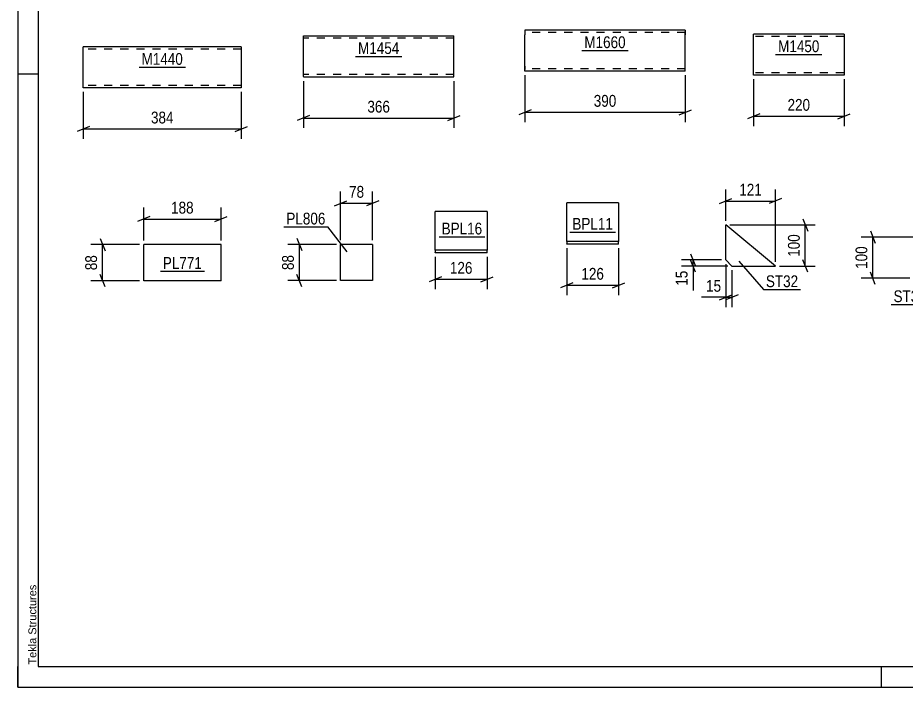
# Model space of a CAD drawing. Header units: millimetres. Extents: x 0 to 420, y 0 to 297.
# Drawn here: x 0 to 216, y 0 to 162.7 of the extents above; entities that cross this region are included whole.
import ezdxf

# ---------------------------------------------------------------- set-up
doc = ezdxf.new("R2010")
doc.units = ezdxf.units.MM
doc.linetypes.add('DXK_LINE_DOT2', pattern=[3.9198, 1.9599, -1.9599])
doc.styles.add('Arial', font='ARIAL.TTF', dxfattribs={"height": 0.2})
doc.styles.add('Arial Narrow', font='ARIALN.TTF', dxfattribs={"height": 0.2})

# ---------------------------------------------------------------- blocks, each defined once
blk = doc.blocks.new('Unknown-814761063-1133')
at = {"color": 5, "linetype": 'Continuous'}
for p, q in [((0, 297), (0, 0)), ((5, 292), (5, 5)), ((5, 149), (0, 149)), ((0, 0), (0, 5)), ((5, 5), (415, 5)), ((210, 0), (210, 5)), ((0, 0), (420, 0))]:
    blk.add_line(p, q, dxfattribs=at)
at = {"color": 174, "linetype": 'Continuous', "style": 'Arial'}
blk.add_text('Tekla Structures', height=1.9102, rotation=90, dxfattribs=at).set_placement((4.5, 5.5))
blk = doc.blocks.new('Part-814761063-9938 - 9937')
at = {"color": 2, "linetype": 'Continuous'}
for p, q in [((172.15, 103.88), (172.15, 112.38)), ((184.24, 102.38), (172.15, 112.38)), ((173.65, 102.38), (172.15, 103.88)), ((173.65, 102.38), (184.24, 102.38))]:
    blk.add_line(p, q, dxfattribs=at)
blk = doc.blocks.new('Part-814761063-10045 - 10044')
at = {"color": 2, "linetype": 'Continuous'}
for p, q in [((54.33, 155.71), (15.93, 155.71)), ((15.93, 145.81), (15.93, 155.71)), ((54.33, 155.71), (54.33, 145.71)), ((15.93, 145.71), (15.93, 145.81)), ((54.33, 145.71), (15.93, 145.71))]:
    blk.add_line(p, q, dxfattribs=at)
at = {"color": 7, "linetype": 'DXK_LINE_DOT2'}
for p, q in [((54.33, 155.11), (15.93, 155.11)), ((15.93, 146.31), (15.93, 146.36)), ((54.33, 146.31), (15.93, 146.31)), ((54.33, 146.31), (54.33, 146.36))]:
    blk.add_line(p, q, dxfattribs=at)
blk = doc.blocks.new('Part-814761063-10056 - 10055')
at = {"color": 2, "linetype": 'Continuous'}
for p, q in [((200.92, 158.79), (178.92, 158.79)), ((178.92, 148.88), (178.92, 158.79)), ((200.92, 158.79), (200.92, 148.79)), ((178.92, 148.79), (178.92, 148.88)), ((200.92, 148.79), (178.92, 148.79))]:
    blk.add_line(p, q, dxfattribs=at)
at = {"color": 7, "linetype": 'DXK_LINE_DOT2'}
for p, q in [((200.92, 158.19), (178.92, 158.19)), ((178.92, 149.39), (178.92, 149.43)), ((200.92, 149.39), (178.92, 149.39)), ((200.92, 149.39), (200.92, 149.43))]:
    blk.add_line(p, q, dxfattribs=at)
blk = doc.blocks.new('Part-814761063-10076 - 10075')
at = {"color": 2, "linetype": 'Continuous'}
for p, q in [((69.47, 148.44), (69.47, 158.35)), ((69.47, 158.35), (106.06, 158.35)), ((106.06, 148.35), (106.06, 158.35)), ((69.47, 148.44), (69.47, 148.35)), ((69.47, 148.35), (106.06, 148.35))]:
    blk.add_line(p, q, dxfattribs=at)
at = {"color": 7, "linetype": 'DXK_LINE_DOT2'}
for p, q in [((106.06, 157.75), (69.47, 157.75)), ((69.47, 148.95), (69.47, 148.99)), ((106.06, 148.95), (69.47, 148.95)), ((106.06, 148.95), (106.06, 148.99))]:
    blk.add_line(p, q, dxfattribs=at)
blk = doc.blocks.new('Part-814761063-10125 - 10124')
at = {"color": 2, "linetype": 'Continuous'}
for p, q in [((49.43, 107.61), (30.62, 107.61)), ((30.62, 98.81), (30.62, 107.61)), ((49.43, 98.81), (49.43, 107.61)), ((49.43, 98.81), (30.62, 98.81))]:
    blk.add_line(p, q, dxfattribs=at)
blk = doc.blocks.new('Part-814761063-10132 - 10131')
at = {"color": 2, "linetype": 'Continuous'}
for p, q in [((133.49, 108.38), (133.49, 117.72)), ((146.09, 117.72), (133.49, 117.72)), ((146.09, 117.72), (146.09, 117.68)), ((146.09, 117.68), (146.09, 108.32)), ((133.49, 108.32), (133.49, 108.38)), ((146.09, 108.32), (133.49, 108.32)), ((133.49, 108.32), (133.49, 107.77)), ((146.09, 108.28), (146.09, 108.32)), ((146.09, 107.77), (146.09, 108.28)), ((133.49, 107.77), (133.49, 107.72)), ((146.09, 107.72), (133.49, 107.72)), ((146.09, 107.72), (146.09, 107.77))]:
    blk.add_line(p, q, dxfattribs=at)
at = {"color": 7, "linetype": 'DXK_LINE_DOT2'}
for p, q in [((146.09, 117.72), (146.09, 117.38)), ((133.49, 107.72), (133.49, 107.77)), ((146.09, 107.72), (146.09, 107.77))]:
    blk.add_line(p, q, dxfattribs=at)
blk = doc.blocks.new('Part-814761063-10177 - 10176')
at = {"color": 2, "linetype": 'Continuous'}
for p, q in [((123.3, 159.77), (123.3, 158.57)), ((162.3, 159.77), (123.3, 159.77)), ((123.3, 150.97), (123.3, 158.57)), ((162.3, 159.77), (162.3, 159.68)), ((162.3, 159.68), (162.3, 158.57)), ((162.3, 149.77), (162.3, 158.57)), ((123.3, 149.87), (123.3, 150.97)), ((123.3, 149.77), (123.3, 149.87)), ((162.3, 149.77), (123.3, 149.77))]:
    blk.add_line(p, q, dxfattribs=at)
at = {"color": 7, "linetype": 'DXK_LINE_DOT2'}
for p, q in [((162.3, 159.17), (123.3, 159.17)), ((162.3, 158.57), (162.3, 159.42)), ((123.3, 150.97), (123.3, 150.13)), ((123.3, 150.37), (123.3, 150.42)), ((162.3, 150.37), (123.3, 150.37)), ((123.3, 149.77), (123.3, 149.77)), ((162.3, 150.37), (162.3, 150.42))]:
    blk.add_line(p, q, dxfattribs=at)
blk = doc.blocks.new('Part-814761063-10191 - 10190')
at = {"color": 2, "linetype": 'Continuous'}
for p, q in [((86.29, 107.65), (78.48, 107.65)), ((78.48, 98.85), (78.48, 107.65)), ((86.29, 107.65), (86.29, 98.85)), ((86.29, 98.85), (78.48, 98.85))]:
    blk.add_line(p, q, dxfattribs=at)
blk = doc.blocks.new('Part-814761063-10198 - 10197')
at = {"color": 2, "linetype": 'Continuous'}
for p, q in [((101.52, 106.31), (101.52, 115.64)), ((114.12, 115.64), (101.52, 115.64)), ((114.12, 115.64), (114.12, 115.6)), ((114.12, 115.6), (114.12, 106.24)), ((101.52, 106.24), (101.52, 106.31)), ((114.12, 106.24), (101.52, 106.24)), ((101.52, 106.24), (101.52, 105.69)), ((114.12, 106.2), (114.12, 106.24)), ((114.12, 105.69), (114.12, 106.2)), ((101.52, 105.64), (101.52, 105.69)), ((114.12, 105.64), (101.52, 105.64)), ((114.12, 105.64), (114.12, 105.69))]:
    blk.add_line(p, q, dxfattribs=at)
at = {"color": 7, "linetype": 'DXK_LINE_DOT2'}
for p, q in [((114.12, 115.64), (114.12, 115.3)), ((101.52, 105.69), (101.52, 105.64)), ((114.12, 105.64), (114.12, 105.69))]:
    blk.add_line(p, q, dxfattribs=at)
blk = doc.blocks.new('StraightDimension-814761063-10326 - 9947')
at = {"color": 7, "linetype": 'Continuous'}
for p, q in [((207.32, 110.94), (208.52, 107.94)), ((230.42, 109.44), (205.07, 109.44)), ((207.92, 99.44), (207.92, 109.44)), ((216.92, 99.44), (205.07, 99.44)), ((208.52, 97.94), (207.32, 100.94))]:
    blk.add_line(p, q, dxfattribs=at)
at = {"color": 0}
blk.add_wipeout([(207.17, 107.78), (202.97, 107.78), (202.97, 101.1), (207.17, 101.1)], dxfattribs=at)
at = {"color": 3, "style": 'Arial Narrow'}
blk.add_text('100', height=2.863, rotation=90.0002, dxfattribs=at).set_placement((206.57, 101.7))
blk = doc.blocks.new('StraightDimension-814761063-10314 - 9937')
at = {"color": 7, "linetype": 'Continuous'}
for p, q in [((171.15, 103.88), (161.36, 103.88)), ((163.61, 105.38), (164.81, 102.38)), ((164.81, 100.88), (163.61, 103.88)), ((164.21, 102.38), (164.21, 103.88)), ((172.65, 102.38), (161.36, 102.38))]:
    blk.add_line(p, q, dxfattribs=at)
at = {"color": 0}
blk.add_wipeout([(163.46, 101.85), (159.26, 101.85), (159.26, 97), (163.46, 97)], dxfattribs=at)
at = {"color": 7, "linetype": 'Continuous'}
blk.add_line((164.21, 102.38), (164.21, 96.47), dxfattribs=at)
blk.add_line((164.21, 102.38), (164.21, 96.47), dxfattribs=at)
at = {"color": 3, "style": 'Arial Narrow'}
blk.add_text('15', height=2.863, rotation=90.0002, dxfattribs=at).set_placement((162.86, 97.6))
blk = doc.blocks.new('StraightDimension-814761063-10306 - 9937')
at = {"color": 7, "linetype": 'Continuous'}
for p, q in [((172.15, 102.88), (172.15, 92.4)), ((173.65, 101.38), (173.65, 92.4)), ((170.65, 94.2), (173.65, 95.4)), ((175.15, 95.4), (172.15, 94.2)), ((172.15, 94.8), (173.65, 94.8))]:
    blk.add_line(p, q, dxfattribs=at)
at = {"color": 0}
blk.add_wipeout([(171.62, 95.55), (171.62, 99.75), (166.77, 99.75), (166.77, 95.55)], dxfattribs=at)
at = {"color": 7, "linetype": 'Continuous'}
blk.add_line((172.15, 94.8), (166.24, 94.8), dxfattribs=at)
blk.add_line((172.15, 94.8), (166.24, 94.8), dxfattribs=at)
at = {"color": 3, "style": 'Arial Narrow'}
blk.add_text('15', height=2.863, dxfattribs=at).set_placement((167.37, 96.15))
blk = doc.blocks.new('StraightDimension-814761063-10318 - 9937')
at = {"color": 7, "linetype": 'Continuous'}
for p, q in [((173.15, 112.38), (193.9, 112.38)), ((190.9, 113.88), (192.1, 110.88)), ((191.5, 102.38), (191.5, 112.38)), ((192.1, 100.88), (190.9, 103.88)), ((185.24, 102.38), (193.9, 102.38))]:
    blk.add_line(p, q, dxfattribs=at)
at = {"color": 0}
blk.add_wipeout([(190.75, 110.72), (186.55, 110.72), (186.55, 104.04), (190.75, 104.04)], dxfattribs=at)
at = {"color": 3, "style": 'Arial Narrow'}
blk.add_text('100', height=2.863, rotation=90.0002, dxfattribs=at).set_placement((190.15, 104.64))
blk = doc.blocks.new('StraightDimension-814761063-10310 - 9937')
at = {"color": 7, "linetype": 'Continuous'}
for p, q in [((172.15, 113.38), (172.15, 121.02)), ((184.24, 103.38), (184.24, 121.02)), ((170.65, 117.57), (173.65, 118.77)), ((172.15, 118.17), (184.24, 118.17)), ((185.74, 118.77), (182.74, 117.57))]:
    blk.add_line(p, q, dxfattribs=at)
at = {"color": 0}
blk.add_wipeout([(181.54, 118.92), (181.54, 123.12), (174.85, 123.12), (174.85, 118.92)], dxfattribs=at)
at = {"color": 3, "style": 'Arial Narrow'}
blk.add_text('121', height=2.863, dxfattribs=at).set_placement((175.45, 119.52))
blk = doc.blocks.new('StraightDimension-814761063-10418 - 10044')
at = {"color": 7, "linetype": 'Continuous'}
for p, q in [((15.93, 144.71), (15.93, 133.31)), ((54.33, 144.71), (54.33, 133.31)), ((17.43, 136.31), (14.43, 135.11)), ((52.83, 135.11), (55.83, 136.31)), ((15.93, 135.71), (54.33, 135.71))]:
    blk.add_line(p, q, dxfattribs=at)
at = {"color": 0}
blk.add_wipeout([(38.47, 136.46), (38.47, 140.66), (31.79, 140.66), (31.79, 136.46)], dxfattribs=at)
at = {"color": 3, "style": 'Arial Narrow'}
blk.add_text('384', height=2.863, dxfattribs=at).set_placement((32.39, 137.06))
blk = doc.blocks.new('StraightDimension-814761063-10422 - 10055')
at = {"color": 7, "linetype": 'Continuous'}
for p, q in [((178.92, 147.79), (178.92, 136.39)), ((200.92, 147.79), (200.92, 136.39)), ((180.42, 139.39), (177.42, 138.19)), ((178.92, 138.79), (200.92, 138.79)), ((199.42, 138.19), (202.42, 139.39))]:
    blk.add_line(p, q, dxfattribs=at)
at = {"color": 0}
blk.add_wipeout([(193.26, 139.54), (193.26, 143.74), (186.58, 143.74), (186.58, 139.54)], dxfattribs=at)
at = {"color": 3, "style": 'Arial Narrow'}
blk.add_text('220', height=2.863, dxfattribs=at).set_placement((187.18, 140.14))
blk = doc.blocks.new('StraightDimension-814761063-10426 - 10075')
at = {"color": 7, "linetype": 'Continuous'}
for p, q in [((69.47, 147.35), (69.47, 135.95)), ((106.06, 147.35), (106.06, 135.95)), ((70.97, 138.95), (67.97, 137.75)), ((69.47, 138.35), (106.06, 138.35)), ((104.56, 137.75), (107.56, 138.95))]:
    blk.add_line(p, q, dxfattribs=at)
at = {"color": 0}
blk.add_wipeout([(91.11, 139.1), (91.11, 143.3), (84.42, 143.3), (84.42, 139.1)], dxfattribs=at)
at = {"color": 3, "style": 'Arial Narrow'}
blk.add_text('366', height=2.863, dxfattribs=at).set_placement((85.02, 139.7))
blk = doc.blocks.new('StraightDimension-814761063-10466 - 10124')
at = {"color": 7, "linetype": 'Continuous'}
for p, q in [((20.02, 109.11), (21.22, 106.11)), ((29.62, 107.61), (17.77, 107.61)), ((20.62, 98.81), (20.62, 107.61)), ((21.22, 97.31), (20.02, 100.31)), ((29.62, 98.81), (17.77, 98.81))]:
    blk.add_line(p, q, dxfattribs=at)
at = {"color": 0}
blk.add_wipeout([(19.87, 105.64), (15.67, 105.64), (15.67, 100.78), (19.87, 100.78)], dxfattribs=at)
at = {"color": 3, "style": 'Arial Narrow'}
blk.add_text('88', height=2.863, rotation=90.0002, dxfattribs=at).set_placement((19.27, 101.38))
blk = doc.blocks.new('StraightDimension-814761063-10470 - 10124')
at = {"color": 7, "linetype": 'Continuous'}
for p, q in [((30.62, 108.61), (30.62, 116.65)), ((49.43, 108.61), (49.43, 116.65)), ((32.12, 114.4), (29.12, 113.2)), ((30.62, 113.8), (49.43, 113.8)), ((47.93, 113.2), (50.93, 114.4))]:
    blk.add_line(p, q, dxfattribs=at)
at = {"color": 0}
blk.add_wipeout([(43.37, 114.55), (43.37, 118.75), (36.68, 118.75), (36.68, 114.55)], dxfattribs=at)
at = {"color": 3, "style": 'Arial Narrow'}
blk.add_text('188', height=2.863, dxfattribs=at).set_placement((37.28, 115.15))
blk = doc.blocks.new('StraightDimension-814761063-10474 - 10131')
at = {"color": 7, "linetype": 'Continuous'}
for p, q in [((133.49, 106.72), (133.49, 95.32)), ((146.09, 106.72), (146.09, 95.32)), ((134.99, 98.32), (131.99, 97.12)), ((133.49, 97.72), (146.09, 97.72)), ((144.59, 97.12), (147.59, 98.32))]:
    blk.add_line(p, q, dxfattribs=at)
at = {"color": 0}
blk.add_wipeout([(143.14, 98.47), (143.14, 102.67), (136.45, 102.67), (136.45, 98.47)], dxfattribs=at)
at = {"color": 3, "style": 'Arial Narrow'}
blk.add_text('126', height=2.863, dxfattribs=at).set_placement((137.05, 99.07))
blk = doc.blocks.new('StraightDimension-814761063-10534 - 10176')
at = {"color": 7, "linetype": 'Continuous'}
for p, q in [((123.3, 148.77), (123.3, 137.37)), ((162.3, 148.77), (162.3, 137.37)), ((124.8, 140.37), (121.8, 139.17)), ((123.3, 139.77), (162.3, 139.77)), ((160.8, 139.17), (163.8, 140.37))]:
    blk.add_line(p, q, dxfattribs=at)
at = {"color": 0}
blk.add_wipeout([(146.14, 140.52), (146.14, 144.72), (139.46, 144.72), (139.46, 140.52)], dxfattribs=at)
at = {"color": 3, "style": 'Arial Narrow'}
blk.add_text('390', height=2.863, dxfattribs=at).set_placement((140.06, 141.12))
blk = doc.blocks.new('StraightDimension-814761063-10562 - 10190')
at = {"color": 7, "linetype": 'Continuous'}
for p, q in [((78.48, 108.65), (78.48, 120.5)), ((86.29, 108.65), (86.29, 120.5)), ((76.98, 117.05), (79.98, 118.25)), ((78.48, 117.65), (86.29, 117.65)), ((87.79, 118.25), (84.79, 117.05))]:
    blk.add_line(p, q, dxfattribs=at)
at = {"color": 0}
blk.add_wipeout([(84.81, 118.4), (84.81, 122.6), (79.96, 122.6), (79.96, 118.4)], dxfattribs=at)
at = {"color": 3, "style": 'Arial Narrow'}
blk.add_text('78', height=2.863, dxfattribs=at).set_placement((80.56, 119))
blk = doc.blocks.new('StraightDimension-814761063-10558 - 10190')
at = {"color": 7, "linetype": 'Continuous'}
for p, q in [((67.88, 109.15), (69.08, 106.15)), ((77.48, 107.65), (65.63, 107.65)), ((68.48, 98.85), (68.48, 107.65)), ((69.08, 97.35), (67.88, 100.35)), ((77.48, 98.85), (65.63, 98.85))]:
    blk.add_line(p, q, dxfattribs=at)
at = {"color": 0}
blk.add_wipeout([(67.73, 105.67), (63.53, 105.67), (63.53, 100.82), (67.73, 100.82)], dxfattribs=at)
at = {"color": 3, "style": 'Arial Narrow'}
blk.add_text('88', height=2.863, rotation=90.0002, dxfattribs=at).set_placement((67.13, 101.42))
blk = doc.blocks.new('StraightDimension-814761063-10566 - 10197')
at = {"color": 7, "linetype": 'Continuous'}
for p, q in [((101.52, 104.64), (101.52, 96.77)), ((114.12, 104.64), (114.12, 96.77)), ((103.02, 99.77), (100.02, 98.57)), ((112.62, 98.57), (115.62, 99.77)), ((101.52, 99.17), (114.12, 99.17))]:
    blk.add_line(p, q, dxfattribs=at)
at = {"color": 0}
blk.add_wipeout([(111.16, 99.92), (111.16, 104.12), (104.48, 104.12), (104.48, 99.92)], dxfattribs=at)
at = {"color": 3, "style": 'Arial Narrow'}
blk.add_text('126', height=2.863, dxfattribs=at).set_placement((105.08, 100.52))
blk = doc.blocks.new('Mark-814761063-10605 - 9947')
at = {"color": 0}
blk.add_wipeout([(220.81, 93.61), (220.81, 96.61), (212.95, 96.61), (212.95, 93.61)], dxfattribs=at)
blk.add_wipeout([(220.81, 93.61), (220.81, 96.61), (212.95, 96.61), (212.95, 93.61)], dxfattribs=at)
at = {"color": 30, "linetype": 'Continuous'}
for p in [(225.35, 100.87), (212.35, 93.01)]:
    blk.add_line(p, (221.41, 93.01), dxfattribs=at)
at = {"color": 3, "style": 'Arial Narrow'}
blk.add_text('ST33', height=2.863, dxfattribs=at).set_placement((212.95, 93.61))
blk = doc.blocks.new('Mark-814761063-11870 - 9937')
at = {"color": 0}
blk.add_wipeout([(189.77, 97.26), (189.77, 100.26), (181.91, 100.26), (181.91, 97.26)], dxfattribs=at)
blk.add_wipeout([(189.77, 97.26), (189.77, 100.26), (181.91, 100.26), (181.91, 97.26)], dxfattribs=at)
at = {"color": 30, "linetype": 'Continuous'}
for p, q in [((175.34, 103.56), (181.31, 96.66)), ((181.31, 96.66), (190.37, 96.66))]:
    blk.add_line(p, q, dxfattribs=at)
at = {"color": 3, "style": 'Arial Narrow'}
blk.add_text('ST32', height=2.863, dxfattribs=at).set_placement((181.91, 97.26))
blk = doc.blocks.new('Mark-814761063-10618 - 10044')
at = {"color": 0}
blk.add_wipeout([(40.16, 151.31), (40.16, 154.31), (30.1, 154.31), (30.1, 151.31)], dxfattribs=at)
blk.add_wipeout([(40.16, 151.31), (40.16, 154.31), (30.1, 154.31), (30.1, 151.31)], dxfattribs=at)
at = {"color": 30, "linetype": 'Continuous'}
blk.add_line((29.5, 150.71), (40.76, 150.71), dxfattribs=at)
at = {"color": 3, "style": 'Arial Narrow'}
blk.add_text('M1440', height=2.863, dxfattribs=at).set_placement((30.1, 151.31))
blk = doc.blocks.new('Mark-814761063-10621 - 10055')
at = {"color": 0}
blk.add_wipeout([(194.94, 154.39), (194.94, 157.39), (184.89, 157.39), (184.89, 154.39)], dxfattribs=at)
blk.add_wipeout([(194.94, 154.39), (194.94, 157.39), (184.89, 157.39), (184.89, 154.39)], dxfattribs=at)
at = {"color": 30, "linetype": 'Continuous'}
blk.add_line((184.29, 153.79), (195.54, 153.79), dxfattribs=at)
at = {"color": 3, "style": 'Arial Narrow'}
blk.add_text('M1450', height=2.863, dxfattribs=at).set_placement((184.89, 154.39))
blk = doc.blocks.new('Mark-814761063-10624 - 10075')
at = {"color": 0}
blk.add_wipeout([(92.79, 153.95), (92.79, 156.95), (82.74, 156.95), (82.74, 153.95)], dxfattribs=at)
blk.add_wipeout([(92.79, 153.95), (92.79, 156.95), (82.74, 156.95), (82.74, 153.95)], dxfattribs=at)
at = {"color": 30, "linetype": 'Continuous'}
blk.add_line((82.14, 153.35), (93.39, 153.35), dxfattribs=at)
at = {"color": 3, "style": 'Arial Narrow'}
blk.add_text('M1454', height=2.863, dxfattribs=at).set_placement((82.74, 153.95))
blk = doc.blocks.new('Mark-814761063-10634 - 10124')
at = {"color": 0}
blk.add_wipeout([(44.78, 101.71), (44.78, 104.71), (35.27, 104.71), (35.27, 101.71)], dxfattribs=at)
blk.add_wipeout([(44.78, 101.71), (44.78, 104.71), (35.27, 104.71), (35.27, 101.71)], dxfattribs=at)
at = {"color": 30, "linetype": 'Continuous'}
blk.add_line((34.67, 101.11), (45.38, 101.11), dxfattribs=at)
at = {"color": 3, "style": 'Arial Narrow'}
blk.add_text('PL771', height=2.863, dxfattribs=at).set_placement((35.27, 101.71))
blk = doc.blocks.new('Mark-814761063-10637 - 10131')
at = {"color": 0}
blk.add_wipeout([(144.73, 111.22), (144.73, 114.22), (134.86, 114.22), (134.86, 111.22)], dxfattribs=at)
blk.add_wipeout([(144.73, 111.22), (144.73, 114.22), (134.86, 114.22), (134.86, 111.22)], dxfattribs=at)
at = {"color": 30, "linetype": 'Continuous'}
blk.add_line((134.26, 110.62), (145.33, 110.62), dxfattribs=at)
at = {"color": 3, "style": 'Arial Narrow'}
blk.add_text('BPL11', height=2.863, dxfattribs=at).set_placement((134.86, 111.22))
blk = doc.blocks.new('Mark-814761063-10652 - 10176')
at = {"color": 0}
blk.add_wipeout([(147.83, 155.37), (147.83, 158.37), (137.77, 158.37), (137.77, 155.37)], dxfattribs=at)
blk.add_wipeout([(147.83, 155.37), (147.83, 158.37), (137.77, 158.37), (137.77, 155.37)], dxfattribs=at)
at = {"color": 30, "linetype": 'Continuous'}
blk.add_line((137.17, 154.77), (148.43, 154.77), dxfattribs=at)
at = {"color": 3, "style": 'Arial Narrow'}
blk.add_text('M1660', height=2.863, dxfattribs=at).set_placement((137.77, 155.37))
blk = doc.blocks.new('Mark-814761063-10658 - 10190')
at = {"color": 0}
blk.add_wipeout([(74.82, 112.49), (74.82, 115.49), (65.31, 115.49), (65.31, 112.49)], dxfattribs=at)
blk.add_wipeout([(74.82, 112.49), (74.82, 115.49), (65.31, 115.49), (65.31, 112.49)], dxfattribs=at)
at = {"color": 30, "linetype": 'Continuous'}
for p in [(64.71, 111.89), (80.07, 105.86)]:
    blk.add_line(p, (75.42, 111.89), dxfattribs=at)
at = {"color": 3, "style": 'Arial Narrow'}
blk.add_text('PL806', height=2.863, dxfattribs=at).set_placement((65.31, 112.49))
blk = doc.blocks.new('Mark-814761063-10661 - 10197')
at = {"color": 0}
blk.add_wipeout([(112.94, 110.07), (112.94, 113.07), (103.07, 113.07), (103.07, 110.07)], dxfattribs=at)
blk.add_wipeout([(112.94, 110.07), (112.94, 113.07), (103.07, 113.07), (103.07, 110.07)], dxfattribs=at)
at = {"color": 30, "linetype": 'Continuous'}
blk.add_line((102.47, 109.47), (113.54, 109.47), dxfattribs=at)
at = {"color": 3, "style": 'Arial Narrow'}
blk.add_text('BPL16', height=2.863, dxfattribs=at).set_placement((103.07, 110.07))

msp = doc.modelspace()

# ---------------------------------------------------------------- block references
for name in ['Unknown-814761063-1133', 'Part-814761063-10076 - 10075', 'Part-814761063-10177 - 10176', 'Part-814761063-10056 - 10055', 'Part-814761063-10045 - 10044', 'Part-814761063-10132 - 10131', 'Part-814761063-10198 - 10197', 'Part-814761063-9938 - 9937', 'Part-814761063-10125 - 10124', 'Part-814761063-10191 - 10190']:
    msp.add_blockref(name, (0, 0))

# ---------------------------------------------------------------- next in the draw order: block references
for name in ['Mark-814761063-10652 - 10176', 'Mark-814761063-10624 - 10075', 'Mark-814761063-10621 - 10055', 'Mark-814761063-10618 - 10044', 'StraightDimension-814761063-10426 - 10075', 'StraightDimension-814761063-10534 - 10176', 'StraightDimension-814761063-10422 - 10055', 'StraightDimension-814761063-10418 - 10044', 'StraightDimension-814761063-10562 - 10190', 'Mark-814761063-10661 - 10197', 'Mark-814761063-10637 - 10131', 'StraightDimension-814761063-10326 - 9947', 'StraightDimension-814761063-10466 - 10124', 'StraightDimension-814761063-10474 - 10131', 'Mark-814761063-10634 - 10124', 'StraightDimension-814761063-10566 - 10197', 'StraightDimension-814761063-10314 - 9937']:
    msp.add_blockref(name, (0, 0))

# ---------------------------------------------------------------- next in the draw order: block references
for name in ['StraightDimension-814761063-10470 - 10124', 'StraightDimension-814761063-10558 - 10190', 'StraightDimension-814761063-10306 - 9937', 'Mark-814761063-10605 - 9947']:
    msp.add_blockref(name, (0, 0))

# ---------------------------------------------------------------- next in the draw order: block references
for name in ['Mark-814761063-10658 - 10190', 'StraightDimension-814761063-10318 - 9937']:
    msp.add_blockref(name, (0, 0))

# ---------------------------------------------------------------- next in the draw order: block references
msp.add_blockref('StraightDimension-814761063-10310 - 9937', (0, 0))

# ---------------------------------------------------------------- next in the draw order: block references
msp.add_blockref('Mark-814761063-11870 - 9937', (0, 0))

doc.saveas('drawing.dxf')
